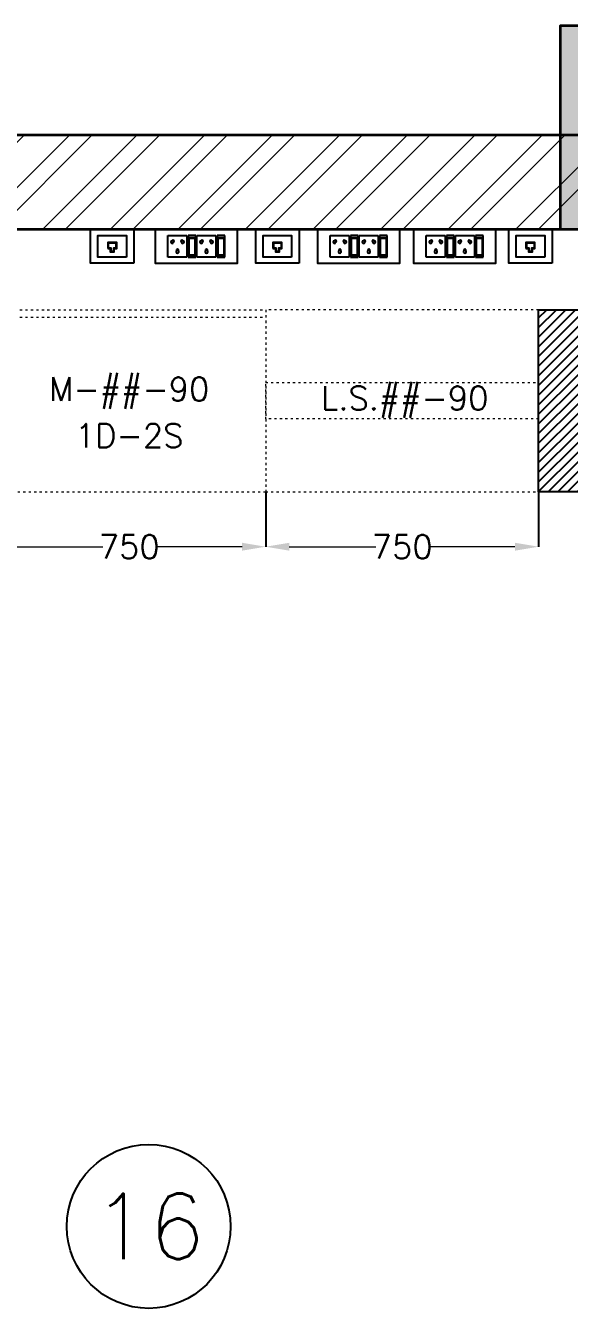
# Model space of a CAD drawing. Extents: x -52083 to 49512, y -145230 to 20224.
# Drawn here: x -31925 to -30431, y 11552 to 15074 of the extents above; entities that cross this region are included whole.
import ezdxf
from ezdxf.enums import TextEntityAlignment as Align

# ---------------------------------------------------------------- set-up
doc = ezdxf.new("R2010")
doc.units = 0
doc.header["$LTSCALE"] = 0.5
doc.header["$MEASUREMENT"] = 0
doc.header["$PDMODE"] = 32
doc.linetypes.add('ACAD_ISO03W100', pattern=[30, 12, -18])
for name, color, linetype in [('Asbuilt', 7, 'Continuous'), ('SA-6MRP', 1, 'Continuous'), ('SA-6MUP', 223, 'Continuous'), ('SA-FUR', 3, 'Continuous'), ('SA-Lan', 3, 'Continuous')]:
    doc.layers.add(name, color=color, linetype=linetype)
for name, color, linetype, lineweight in [('COL', 1, 'Continuous', 35), ('DIM', 3, 'Continuous', 5), ('Hatch-1', 8, 'Continuous', 5), ('Sa-Block Text', 7, 'Continuous', 18), ('wall-1', 7, 'Continuous', 35)]:
    doc.layers.add(name, color=color, linetype=linetype, lineweight=lineweight)
doc.styles.get("Standard").update_dxf_attribs({"font": 'romans.shx'})
doc.dimstyles.new('Sa-dim', dxfattribs={"dimtxt": 65, "dimasz": 65, "dimexe": 0, "dimexo": 0, "dimtad": 0, "dimdec": 0, "dimdsep": 46, "dimtxsty": 'Standard', "dimcen": 0, "dimclrd": 256, "dimclre": 7, "dimclrt": 1, "dimadec": 0, "dimazin": 0, "dimtfac": 1, "dimtdec": 0, "dimtmove": 0, "dimatfit": 3, "dimfxl": 1, "dimlwd": -1, "dimarcsym": 0})

# ---------------------------------------------------------------- blocks, each defined once
blk = doc.blocks.new('*D505')
at = {"layer": 'Defpoints', "color": 0, "transparency": 16777216}
for p in [(-32015.5, 13793.1), (-31265.5, 13793.1), (-31265.5, 13642.9)]:
    blk.add_point(p, dxfattribs=at)
at = {"layer": 'DIM', "color": 7, "lineweight": -2, "transparency": 16777216}
for p, q in [((-32015.5, 13793.1), (-32015.5, 13642.9)), ((-31265.5, 13793.1), (-31265.5, 13642.9))]:
    blk.add_line(p, q, dxfattribs=at)
at = {"layer": 'DIM', "transparency": 16777216}
for p, q in [((-31950.5, 13642.9), (-31712.6, 13642.9)), ((-31330.5, 13642.9), (-31568.5, 13642.9))]:
    blk.add_line(p, q, dxfattribs=at)
for points in [[(-31950.5, 13653.8), (-31950.5, 13632.1), (-32015.5, 13642.9)], [(-31330.5, 13653.8), (-31330.5, 13632.1), (-31265.5, 13642.9)]]:
    blk.add_solid(points, dxfattribs=at)
at = {"layer": 'DIM', "color": 1, "transparency": 16777216, "insert": (-31640.5, 13642.9), "char_height": 65, "attachment_point": 5}
blk.add_mtext('750', dxfattribs=at)
blk = doc.blocks.new('A$C054a1436')
at = {"color": 1}
blk.add_circle((225, 225), 225, dxfattribs=at)
blk.add_attdef('T1', text='', height=180).set_placement((225, 225), align=Align.MIDDLE_CENTER)
blk = doc.blocks.new('*D633')
at = {"layer": 'Defpoints', "color": 0, "transparency": 16777216}
for p in [(-31265.5, 13793.1), (-30515.5, 13793.1), (-31265.5, 13642.9)]:
    blk.add_point(p, dxfattribs=at)
at = {"layer": 'DIM', "color": 7, "lineweight": -2, "transparency": 16777216}
for p, q in [((-31265.5, 13793.1), (-31265.5, 13642.9)), ((-30515.5, 13793.1), (-30515.5, 13642.9))]:
    blk.add_line(p, q, dxfattribs=at)
at = {"layer": 'DIM', "transparency": 16777216}
for p, q in [((-31200.5, 13642.9), (-30962.6, 13642.9)), ((-30580.5, 13642.9), (-30818.5, 13642.9))]:
    blk.add_line(p, q, dxfattribs=at)
for points in [[(-31200.5, 13653.8), (-31200.5, 13632.1), (-31265.5, 13642.9)], [(-30580.5, 13653.8), (-30580.5, 13632.1), (-30515.5, 13642.9)]]:
    blk.add_solid(points, dxfattribs=at)
at = {"layer": 'DIM', "color": 1, "transparency": 16777216, "insert": (-30890.5, 13642.9), "char_height": 65, "attachment_point": 5}
blk.add_mtext('750', dxfattribs=at)
blk = doc.blocks.new('*U94')
at = {"layer": 'SA-FUR', "color": 230, "linetype": 'ACAD_ISO03W100', "lineweight": 13}
blk.add_line((750, 20), (0, 20), dxfattribs=at)
blk.add_lwpolyline([(0, 500), (750, 500), (750, 0), (0, 0)], close=True, dxfattribs=at)
at = {"layer": 'SA-FUR', "color": 7}
for tag, p in [('TAG-2', (375, 377.6)), ('TAG', (375, 250))]:
    blk.add_attdef(tag, text='', height=65, rotation=180, dxfattribs=at).set_placement(p, align=Align.CENTER)
blk = doc.blocks.new('*U92')
at = {"layer": 'SA-FUR', "color": 230, "linetype": 'ACAD_ISO03W100', "lineweight": 13}
for points in [[(750, 500), (0, 500), (0, 0), (750, 0)], [(750, 200), (0, 200), (0, 300), (750, 300)]]:
    blk.add_lwpolyline(points, close=True, dxfattribs=at)
at = {"layer": 'SA-FUR', "color": 7}
blk.add_attdef('TAG-2', text='', height=65, dxfattribs=at).set_placement((382.1, 224.8), align=Align.CENTER)
blk = doc.blocks.new('*U133')
at = {"ltscale": 300}
for p, q in [((-78.1, 29.8), (-78.1, -29.8)), ((-78.1, 29.8), (-78.1, -29.8)), ((-57.3, 29.8), (-78.1, 29.8)), ((-78.1, 29.8), (-57.3, 29.8)), ((-76.3, 23.3), (-76.3, -23.3)), ((-59.1, 23.3), (-76.3, 23.3)), ((-59.1, -23.3), (-59.1, 23.3)), ((-57.3, -29.8), (-57.3, 29.8)), ((-53.9, 29.8), (-1.7, 29.8)), ((-53.9, -29.8), (-53.9, 29.8)), ((-1.7, 29.8), (-1.7, -29.8)), ((1.7, 29.8), (1.7, -29.8)), ((1.7, 29.8), (1.7, -29.8)), ((22.5, 29.8), (1.7, 29.8)), ((1.7, 29.8), (22.5, 29.8)), ((3.5, 23.3), (3.5, -23.3)), ((20.7, 23.3), (3.5, 23.3)), ((20.7, -23.3), (20.7, 23.3)), ((22.5, -29.8), (22.5, 29.8)), ((25.9, -29.8), (25.9, 29.8)), ((25.9, 29.8), (78.1, 29.8)), ((78.1, 29.8), (78.1, -29.8)), ((-78.1, -29.8), (-57.3, -29.8)), ((-76.3, -21.2), (-59.1, -21.2)), ((-76.3, -23.3), (-59.1, -23.3)), ((-1.7, -29.8), (-53.9, -29.8)), ((1.7, -29.8), (22.5, -29.8)), ((3.5, -21.2), (20.7, -21.2)), ((3.5, -23.3), (20.7, -23.3)), ((78.1, -29.8), (25.9, -29.8))]:
    blk.add_line(p, q, dxfattribs=at)
blk.add_lwpolyline([(-113, -46), (113, -46), (113, 46), (-113, 46)], close=True, dxfattribs=at)
for centre, radius, start, end in [((-27.8, 14.7), 4.06, 307.1584, 232.8416), ((-27.8, 10.6), 2.59, 161.4031, 18.5969), ((52, 14.7), 4.06, 307.1584, 232.8416), ((52, 10.6), 2.59, 161.4031, 18.5969), ((-42.7, -11.6), 3.5, 5.2689, 272.51), ((-39.9, -14), 2.82, 202.6838, 75.0951), ((-15.7, -14), 2.82, 104.9049, 337.3162), ((-12.9, -11.6), 3.5, 267.49, 174.7311), ((37.1, -11.6), 3.5, 5.2689, 272.51), ((39.9, -14), 2.82, 202.6838, 75.0951), ((64.1, -14), 2.82, 104.9049, 337.3162), ((66.9, -11.6), 3.5, 267.49, 174.7311)]:
    blk.add_arc(centre, radius, start, end, dxfattribs=at)
at = {"layer": 'Sa-Block Text', "flags": 1}
for tag, p in [('PROJECTNAME', (102.4, 776)), ('FLOOR', (102.4, 686.5)), ('LABNAME', (102.4, 577)), ('ITEMNO:', (102.4, 479.7))]:
    blk.add_attdef(tag, text='', height=65, dxfattribs=at).set_placement(p, align=Align.MIDDLE_CENTER)
at = {"layer": 'Sa-Block Text'}
blk.add_attdef('CATALOGUE', text='', height=65, dxfattribs=at).set_placement((102.4, 360.5), align=Align.MIDDLE_CENTER)
blk = doc.blocks.new('*U130')
for p, q in [((-78.1, 29.8), (-78.1, -29.8)), ((-78.1, 29.8), (-78.1, -29.8)), ((-57.3, 29.8), (-78.1, 29.8)), ((-78.1, 29.8), (-57.3, 29.8)), ((-76.3, 23.3), (-76.3, -23.3)), ((-59.1, 23.3), (-76.3, 23.3)), ((-59.1, -23.3), (-59.1, 23.3)), ((-57.3, -29.8), (-57.3, 29.8)), ((-53.9, 29.8), (-1.7, 29.8)), ((-53.9, -29.8), (-53.9, 29.8)), ((-1.7, 29.8), (-1.7, -29.8)), ((1.7, 29.8), (1.7, -29.8)), ((1.7, 29.8), (1.7, -29.8)), ((22.5, 29.8), (1.7, 29.8)), ((1.7, 29.8), (22.5, 29.8)), ((3.5, 23.3), (3.5, -23.3)), ((20.7, 23.3), (3.5, 23.3)), ((20.7, -23.3), (20.7, 23.3)), ((22.5, -29.8), (22.5, 29.8)), ((25.9, -29.8), (25.9, 29.8)), ((25.9, 29.8), (78.1, 29.8)), ((78.1, 29.8), (78.1, -29.8)), ((-78.1, -29.8), (-57.3, -29.8)), ((-76.3, -21.2), (-59.1, -21.2)), ((-76.3, -23.3), (-59.1, -23.3)), ((-1.7, -29.8), (-53.9, -29.8)), ((1.7, -29.8), (22.5, -29.8)), ((3.5, -21.2), (20.7, -21.2)), ((3.5, -23.3), (20.7, -23.3)), ((78.1, -29.8), (25.9, -29.8))]:
    blk.add_line(p, q)
blk.add_lwpolyline([(-113, -46), (113, -46), (113, 46), (-113, 46)], close=True)
for centre, radius, start, end in [((-27.8, 14.7), 4.06, 307.1584, 232.8416), ((-27.8, 10.6), 2.59, 161.4031, 18.5969), ((52, 14.7), 4.06, 307.1584, 232.8416), ((52, 10.6), 2.59, 161.4031, 18.5969), ((-42.7, -11.6), 3.5, 5.2689, 272.51), ((-39.9, -14), 2.82, 202.6838, 75.0951), ((-15.7, -14), 2.82, 104.9049, 337.3162), ((-12.9, -11.6), 3.5, 267.49, 174.7311), ((37.1, -11.6), 3.5, 5.2689, 272.51), ((39.9, -14), 2.82, 202.6838, 75.0951), ((64.1, -14), 2.82, 104.9049, 337.3162), ((66.9, -11.6), 3.5, 267.49, 174.7311)]:
    blk.add_arc(centre, radius, start, end)
at = {"layer": 'Sa-Block Text', "flags": 1}
for tag, p in [('PROJECTNAME', (14.8, 619.1)), ('FLOOR', (14.8, 529.6)), ('LABNAME', (14.8, 420.1)), ('ITEMNO:', (14.8, 322.8))]:
    blk.add_attdef(tag, text='', height=65, dxfattribs=at).set_placement(p, align=Align.MIDDLE_CENTER)
at = {"layer": 'Sa-Block Text'}
blk.add_attdef('CATALOGUE', text='', height=65, dxfattribs=at).set_placement((14.8, 173.9), align=Align.MIDDLE_CENTER)
blk = doc.blocks.new('*U132')
for points in [[(-59.4, 46), (59.4, 46), (59.4, -46), (-59.4, -46)], [(-39.1, 29.8), (39.1, 29.8), (39.1, -29.8), (-39.1, -29.8)], [(12.4, 5.6), (5.4, 5.6), (5.4, 14.6), (-5.4, 14.6), (-5.4, 5.6), (-12.4, 5.6), (-12.4, -10.5), (12.4, -10.5)], [(11.1, 4.3), (4.1, 4.3), (4.1, 13.4), (-4.1, 13.4), (-4.1, 4.3), (-11.1, 4.3), (-11.1, -9.2), (11.1, -9.2)]]:
    blk.add_lwpolyline(points, close=True)
at = {"layer": 'Sa-Block Text', "flags": 1}
for tag, p in [('PROJECTNAME', (15.2, 670.6)), ('FLOOR', (15.2, 581.1)), ('LABNAME', (15.2, 471.6)), ('ITEMNO:', (15.2, 374.3))]:
    blk.add_attdef(tag, text='', height=65, dxfattribs=at).set_placement(p, align=Align.MIDDLE_CENTER)
at = {"layer": 'Sa-Block Text'}
blk.add_attdef('CATALOGUE', text='', height=65, dxfattribs=at).set_placement((15.2, 223), align=Align.MIDDLE_CENTER)

msp = doc.modelspace()

# ---------------------------------------------------------------- hatches: boundary and pattern name
at = {"layer": 'COL'}
h = msp.add_hatch(color=256, dxfattribs=at)
h.dxf.hatch_style = 1
h.paths.add_polyline_path([(-30175.5, 15073.7), (-30455.5, 15073.7), (-30455.5, 14513.7), (-30175.5, 14513.7)])
at = {"layer": 'Hatch-1'}
h = msp.add_hatch(dxfattribs=at)
h.set_pattern_fill('ANSI32,_O', color=256, scale=350)
h.set_pattern_definition([(45, (5394.74, 2e-13), (-92.80777, 92.80777), []), (45, (5456.61, 2e-13), (-92.80777, 92.80777), [])])
h.paths.add_polyline_path([(-46706.6, 14773.7), (-24057.5, 14773.7), (-24057.5, 14513.7), (-46706.6, 14513.7)])
at = {"layer": 'SA-FUR', "transparency": 33554687}
h = msp.add_hatch(dxfattribs=at)
h.set_pattern_fill('ANSI31', color=6, scale=150)
h.set_pattern_definition([(45, (-40157.612, -189603.902), (13.2582521, -13.2582521), [])])
h.paths.add_polyline_path([(-30515.5, 13793.7), (-30515.5, 14293.7), (-30405.5, 14293.7), (-30405.5, 13793.7)])

# ---------------------------------------------------------------- linework, layer by layer
at = {"layer": 'Asbuilt'}
msp.add_line((-27580.5, 14513.7, 2637.8), (-46531.5, 14513.7, 2637.8), dxfattribs=at)
msp.add_line((-27580.5, 14513.7, 2637.8), (-46531.5, 14513.7, 2637.8), dxfattribs=at)
at = {"layer": 'COL', "elevation": 2637.8}
msp.add_lwpolyline([(-30175.5, 14513.7), (-30455.5, 14513.7), (-30455.5, 15073.7), (-30175.5, 15073.7)], close=True, dxfattribs=at)
at = {"layer": 'Hatch-1', "elevation": 2637.8}
msp.add_lwpolyline([(-46706.6, 14773.7), (-24057.5, 14773.7), (-24057.5, 14513.7), (-46706.6, 14513.7)], close=True, dxfattribs=at)
at = {"layer": 'SA-FUR', "color": 7, "elevation": 2637.8}
msp.add_lwpolyline([(-30515.5, 13793.7), (-30515.5, 14293.7), (-30405.5, 14293.7), (-30405.5, 13793.7)], close=True, dxfattribs=at)
at = {"layer": 'wall-1', "color": 7, "elevation": 2637.8}
msp.add_lwpolyline([(-27580.5, 14513.7), (-46706.6, 14513.7), (-46706.6, 14773.7), (-24086.5, 14773.7), (-24086.5, 14513.7), (-27350.5, 14513.7)], dxfattribs=at)

# ---------------------------------------------------------------- block references
ref = msp.add_blockref('A$C054a1436', (-31811.7, 11551.5, 2637.8))
ref.add_attrib('T1', '16', dxfattribs={"color": 1, "height": 180}).set_placement((-31586.7, 11776.5, 2637.8), align=Align.MIDDLE_CENTER)
at = {"layer": 'SA-6MRP', "color": 7, "rotation": 180}
msp.add_blockref('*U133', (-30746, 14467.7, 2637.8), dxfattribs=at)
at = {"layer": 'SA-6MUP', "color": 7, "rotation": 180}
for p in [(-31455.9, 14467.7, 2637.8), (-31009.9, 14467.7, 2637.8)]:
    msp.add_blockref('*U130', p, dxfattribs=at)
at = {"layer": 'SA-FUR', "rotation": 180}
msp.add_blockref('*U94', (-31265.5, 14293.1, 2637.8), dxfattribs=at).add_auto_attribs({'TAG': 'M-##-90', 'TAG-2': '1D-2S'})
at = {"layer": 'SA-FUR'}
msp.add_blockref('*U92', (-31265.5, 13793.7, 2637.8), dxfattribs=at).add_auto_attribs({'TAG-2': 'L.S.##-90'})
at = {"layer": 'SA-Lan', "color": 7, "rotation": 180}
for p in [(-31687.2, 14467.7, 2637.8), (-31233.2, 14467.7, 2637.8), (-30538, 14467.7, 2637.8)]:
    msp.add_blockref('*U132', p, dxfattribs=at)

# ---------------------------------------------------------------- dimensions: what is measured, and where the dimension line sits
at = {"layer": 'DIM', "color": 7}
for p1, angle, picture, middle in [((-32015.5, 13793.1, 2637.8), 180, '*D505', (-31640.5, 13642.9, 2637.8)), ((-30515.5, 13793.1, 2637.8), 0, '*D633', (-30890.5, 13642.9, 2637.8))]:
    dim = msp.add_linear_dim(base=(-31265.5, 13642.9, 2637.8), p1=p1, p2=(-31265.5, 13793.1, 2637.8), angle=angle, dimstyle='Sa-dim', dxfattribs=at)
    dim.commit()
    dim.dimension.update_dxf_attribs({"geometry": picture, "text_midpoint": middle})

doc.saveas('drawing.dxf')
